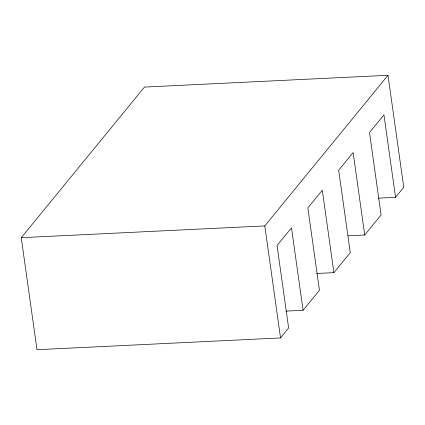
<?xml version="1.0" encoding="UTF-8"?>
<svg xmlns="http://www.w3.org/2000/svg" width="425" height="425" viewBox="0 0 425 425"><rect width="100%" height="100%" fill="white"/><g stroke="black" fill="none" stroke-linecap="round" stroke-linejoin="round"><path stroke-width="0.64" d="M378.346 198.151L395.537 197.322L403.75 187.308L388.009 75.294L144.495 87.082L21.25 237.692L36.991 349.706L280.543 337.928L288.628 327.962L277.042 245.507L291.492 227.843L303.078 310.298L285.887 311.127M280.543 337.928L264.802 225.914L388.009 75.294M303.078 310.298L319.446 290.312L307.854 207.857L322.309 190.193L333.896 272.648L316.705 273.477M333.896 272.648L350.264 252.652L338.672 170.197L353.127 152.532L364.714 234.988L348.181 235.785M364.714 234.988L381.087 214.986L369.5 132.531L383.95 114.867L395.537 197.322M21.25 237.692L264.802 225.914"/></g></svg>
